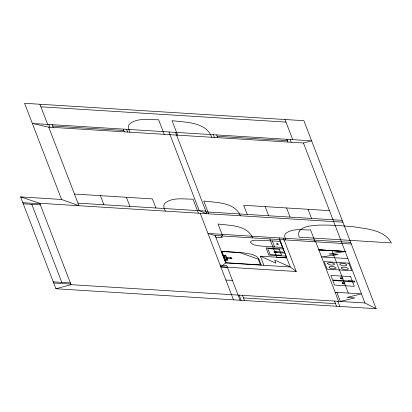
<?xml version="1.0" encoding="UTF-8"?>
<svg xmlns="http://www.w3.org/2000/svg" width="412" height="412" viewBox="0 0 412 412"><rect width="100%" height="100%" fill="white"/><g stroke="black" fill="none" stroke-linecap="round" stroke-linejoin="round"><path stroke-width="0.62" d="M296.249 271.498L290.218 266.95L225.725 262.928L220.791 266.796L296.249 271.498L283.441 238.177M61.553 199.465L20.6 196.91L55.908 288.761L71.034 284.671L364.96 302.985L376.151 308.712L303.871 120.69L24.581 103.288L61.553 199.465L78.944 205.722L48.729 127.128L32.332 123.445L311.616 140.847L303.459 143L48.729 127.128M340.25 301.445L354.814 297.917L346.925 297.423L361.442 293.895L335.131 292.252M40.922 106.821L286 122.091M52.674 126.046L123.801 130.475M217.165 136.295L287.406 140.667M74.454 194.042L152.388 198.898L155.885 207.988M329.456 210.63L243.703 205.289L247.2 214.379M77.945 203.131L205.804 211.114M206.098 211.871L342.181 220.348M20.6 196.91L39.743 203.281L342.882 222.166M22.82 202.683L39.923 203.749M23.252 203.816L40.355 204.882M350.643 242.364L207.983 233.475L215.203 235.551L351.287 244.028M272.301 240.912L280.186 241.406L282.519 247.463L263.335 246.268C259.081 245.634 253.328 246.108 250.573 242.318L250.759 241.55L251.763 240.845L255.373 240.186L272.301 240.912L274.629 246.973M318.8 249.775L345.112 251.413M318.821 249.821L345.132 251.459M318.857 249.919L345.168 251.557L329.075 253.998L338.02 254.554L321.556 256.939L347.872 258.592M283.276 248.992L266.064 247.916L268.809 255.059L286.021 256.13M286.721 257.845L260.405 256.202L263.901 265.292M223.33 255.878L226.013 256.063M223.984 257.577C231.941 256.769 237.06 259.941 224.138 257.984M224.792 259.684L227.47 259.848M220.152 265.127L226.729 265.539L240.067 300.235M220.837 266.914L227.414 267.326M225.879 280.031L232.456 280.438M53.251 281.844L70.354 282.91M53.689 282.982L70.792 284.048M243.451 297.928L335.528 303.665M55.908 288.761L376.151 308.712M260.451 256.207L275.886 263.17L274.696 260.08L290.218 266.935L279.053 237.904M261.229 265.127L258.942 259.282L257.922 257.665L256.465 256.326L252.283 254.379L243.126 252.788L221.404 251.31L225.828 262.938M303.459 143L364.96 302.985M285.011 119.516L292.757 139.668M290.172 139.508L291.217 142.238M331.943 250.558L348.289 293.071M286.881 139.302L287.931 142.032M308.022 209.296L311.513 218.386M336.887 292.366L340.379 301.455M315.741 241.813L338.628 301.347M315.128 241.777L310.581 229.953C302.259 230.097 291.933 227.888 285.222 233.949L284.635 235.927L285.732 239.944M337.83 301.296L339.812 306.446M334.539 301.09L336.522 306.24M286.582 207.962L290.079 217.052M279.624 239.563L286.664 257.871L276.874 257.263L269.839 238.955M265.143 206.623L268.639 215.718M216.64 134.93L217.69 137.654M213.354 134.724L214.405 137.448M252.602 237.879C247.205 224.937 229.829 225.606 218.082 224.02L222.691 236.019M211.706 137.284C206.129 121.767 185.637 122.462 172.062 120.665L177.634 135.162M240.407 215.78C234.716 201.998 216.233 202.709 203.755 201.02L208.668 213.802M221.455 235.942L222.135 237.714L215.981 237.327L215.301 235.556M242.462 295.353L244.44 300.508M227.491 257.794L227.651 258.206M226.662 257.742L225.817 255.548L223.139 255.378L224.978 260.168L227.656 260.332L226.816 258.154M239.171 295.147L241.154 300.302M175.533 132.365L206.798 213.689L199.228 210.702L168.956 131.958M215.203 235.551L225.725 262.928M200.217 213.277L233.486 299.823M198.404 213.164L193.012 199.14C183.628 199.305 171.989 196.812 164.424 203.646L163.765 205.876L164.022 207.854L165.269 211.099M164.228 134.322L158.63 119.763C148.933 119.933 136.902 117.358 129.08 124.419L128.4 126.726L128.668 128.771L129.981 132.19M126.566 129.316L127.612 132.041M123.276 129.111L124.326 131.84M126.407 197.281L129.904 206.371M100.43 195.659L103.927 204.754M52.149 124.681L53.194 127.406M48.858 124.475L49.909 127.2M39.933 104.246L47.679 124.403M39.743 203.281L71.034 284.671M31.806 204.352L61.8 282.38M299.308 231.065L298.484 233.862L299.127 237.183L391.4 242.931C384.406 229.927 367.123 228.995 354.171 226.827C341.924 225.719 329.621 224.731 317.317 225.189C311.137 225.905 303.659 225.9 299.308 231.065M339.946 263.953L339.9 264.525C341.759 265.925 344.664 266.322 346.78 265.297L346.827 264.725C344.968 263.32 342.068 262.923 339.946 263.953M341.409 267.748L341.363 268.325C343.222 269.726 346.121 270.123 348.238 269.098L348.289 268.526C346.425 267.12 343.526 266.724 341.409 267.748M327.669 263.186L327.622 263.757C329.482 265.163 332.381 265.56 334.498 264.535L334.549 263.958C332.685 262.557 329.785 262.161 327.669 263.186M329.131 266.986L329.08 267.558C330.944 268.959 333.844 269.36 335.96 268.33L336.007 267.759C334.147 266.358 331.248 265.961 329.131 266.986M226.286 259.555L225.802 259.524L226.286 259.555M224.7 255.981C224.138 256.357 225.56 256.3 224.7 255.981M231.42 258.329L231.168 258.654C229.86 258.885 230.411 256.449 231.42 258.329M340.894 278.146L340.739 278.399L341.558 278.692L342.496 278.507L340.894 278.146M342.784 283.065L342.63 283.317L343.448 283.611L344.386 283.425L342.784 283.065M274.181 251.541C273.244 252.422 275.994 252.695 276.643 252.427C277.58 251.552 274.83 251.274 274.181 251.541M274.706 251.732L274.552 251.984L275.371 252.278L276.308 252.093L274.706 251.732M340.363 277.956C339.426 278.836 342.176 279.104 342.825 278.842C343.768 277.961 341.012 277.688 340.363 277.956M342.254 282.874C341.316 283.755 344.066 284.022 344.715 283.76C345.658 282.879 342.902 282.606 342.254 282.874M277.889 243.75L276.56 243.667L276.931 244.63L278.26 244.713L277.889 243.75M279.254 249.322L267.81 248.606L270.097 254.559L281.54 255.27L279.254 249.322M283.08 252.113L276.936 251.732L277.286 252.638L283.43 253.025L283.08 252.113M348.789 263.139L324.229 261.61L327.133 269.175L351.693 270.705L348.789 263.139M258.906 259.292L258.278 259.256L260.482 264.88L226.337 262.768L222.068 251.562L239.331 252.479L258.906 259.292M350.597 276.648L330.862 275.417L332.628 280.011L352.363 281.242L350.597 276.648M354.464 281.133L348.325 280.752L348.676 281.664L354.814 282.045L354.464 281.133M352.507 281.72L332.767 280.49L334.534 285.089L354.274 286.314L352.507 281.72"/></g></svg>
